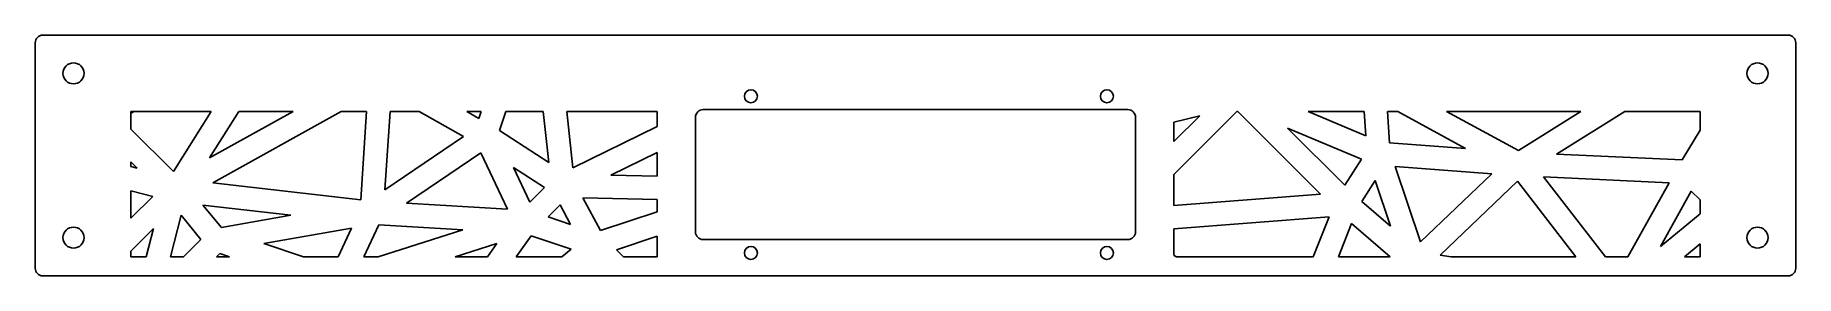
# Model space of a CAD drawing. Header units: millimetres. Extents: x -230 to 230, y -32 to 32.
import ezdxf

# ---------------------------------------------------------------- set-up
doc = ezdxf.new("R2010")
doc.units = ezdxf.units.MM

msp = doc.modelspace()

# ---------------------------------------------------------------- linework, layer by layer
at = {"color": 7, "linetype": 'Continuous', "lineweight": 25}
for p, q in [((-230, 29.5), (-230, -29.5)), ((228, 31.5), (-228, 31.5)), ((230, -29.5), (230, 29.5)), ((-205, 11.5), (-184, 11.5)), ((-205, 6.93), (-205, 11.5)), ((-205, 11.01), (-204.22, 11.5)), ((-184, 11.5), (-193.86, -4.21)), ((-162.57, 11.5), (-184.43, -0.64)), ((-184.43, -0.64), (-176.8, 11.5)), ((-183.56, -7.13), (-150.02, 11.5)), ((-176.8, 11.5), (-162.57, 11.5)), ((-150.02, 11.5), (-143.4, 11.5)), ((-143.4, 11.5), (-144.95, -11.62)), ((-138.66, -8.98), (-137.3, 11.5)), ((-137.3, 11.5), (-129.65, 11.5)), ((-129.65, 11.5), (-118.12, 4.98)), ((-117.26, 11.5), (-113.47, 11.5)), ((-114.07, 9.7), (-117.26, 11.5)), ((-113.47, 11.5), (-114.07, 9.7)), ((-108.71, 6.5), (-107.05, 11.5)), ((-107.05, 11.5), (-97.24, 11.5)), ((-97.24, 11.5), (-95.82, -1.84)), ((-91.11, 11.5), (-67.5, 11.5)), ((-89.54, -3.22), (-91.11, 11.5)), ((-67.5, 11.5), (-67.5, 7.59)), ((-57.5, -20), (-57.5, 10)), ((55.5, 12), (-55.5, 12)), ((57.5, 10), (57.5, -20)), ((67.5, -4.97), (83.97, 11.5)), ((67.5, 8.76), (74.26, 10.41)), ((74.26, 10.41), (67.5, 3.65)), ((83.97, 11.5), (84.23, 11.5)), ((84.23, 11.5), (105.83, -10.11)), ((102.57, 11.5), (117.22, 11.5)), ((117.64, 5.18), (102.57, 11.5)), ((117.22, 11.5), (117.64, 5.18)), ((123.33, 11.5), (125.99, 11.5)), ((123.88, 3.31), (123.33, 11.5)), ((125.99, 11.5), (143.74, 1.85)), ((138.76, 11.5), (173.84, 11.5)), ((157.52, 1.31), (138.76, 11.5)), ((173.84, 11.5), (157.52, 1.31)), ((167.52, 0.37), (185.34, 11.5)), ((185.34, 11.5), (205, 11.5)), ((205, 11.5), (205, 6.67)), ((-193.86, -4.21), (-205, 6.93)), ((-118.12, 4.98), (-138.66, -8.98)), ((-95.82, -1.84), (-108.71, 6.5)), ((-67.5, 7.59), (-89.54, -3.22)), ((67.5, 3.65), (67.5, 8.76)), ((97.22, 7.13), (116.5, -0.95)), ((112.14, -7.79), (97.22, 7.13)), ((205, 6.67), (200.3, -1.17)), ((-133, -12.5), (-113.58, 0.7)), ((-113.58, 0.7), (-106.59, -14.05)), ((-79.57, -5.12), (-67.5, 0.8)), ((-67.5, 0.8), (-67.5, -5.4)), ((143.74, 1.85), (123.88, 3.31)), ((200.3, -1.17), (167.52, 0.37)), ((-205, -1.69), (-203.35, -3.34)), ((-205, -2.91), (-205, -1.69)), ((-203.35, -3.34), (-205, -2.91)), ((-105.01, -3.16), (-96.93, -8.38)), ((-100.73, -12.19), (-105.01, -3.16)), ((116.5, -0.95), (112.14, -7.79)), ((125.35, -2.91), (150.56, -4.76)), ((131.91, -22.59), (125.35, -2.91)), ((-144.95, -11.62), (-183.56, -7.13)), ((-96.93, -8.38), (-100.73, -12.19)), ((-67.5, -5.4), (-79.57, -5.12)), ((67.5, -13.05), (67.5, -4.97)), ((116.66, -12.05), (120.14, -6.58)), ((120.14, -6.58), (124.13, -18.53)), ((150.56, -4.76), (131.91, -22.59)), ((137.1, -26.05), (157.28, -6.76)), ((157.28, -6.76), (172.56, -26.5)), ((164.07, -5.57), (196.92, -7.12)), ((180.27, -26.5), (164.07, -5.57)), ((196.92, -7.12), (186.15, -26.5)), ((-205, -9.21), (-199.25, -10.69)), ((-205, -16.44), (-205, -9.21)), ((-199.25, -10.69), (-205, -16.44)), ((-186.19, -12.96), (-163.17, -15.64)), ((-181.37, -18.85), (-186.19, -12.96)), ((-106.59, -14.05), (-133, -12.5)), ((-95.99, -16.07), (-92.85, -12.93)), ((-92.85, -12.93), (-90.1, -18.03)), ((-82.31, -19.65), (-86.94, -11.04)), ((-86.94, -11.04), (-67.5, -11.49)), ((-67.5, -11.49), (-67.5, -14.71)), ((105.83, -10.11), (67.5, -13.05)), ((124.13, -18.53), (116.66, -12.05)), ((194.62, -23.82), (202.68, -9.31)), ((202.68, -9.31), (205, -11.64)), ((205, -11.64), (205, -15.24)), ((-194.69, -26.5), (-191.87, -15.64)), ((-191.87, -15.64), (-186.7, -21.96)), ((-163.17, -15.64), (-181.37, -18.85)), ((-144.11, -26.5), (-140.23, -18.18)), ((-140.23, -18.18), (-118.27, -19.47)), ((-90.1, -18.03), (-95.99, -16.07)), ((-67.5, -14.71), (-82.31, -19.65)), ((67.5, -19.17), (108.06, -16.05)), ((108.06, -16.05), (103.94, -26.5)), ((110.49, -26.5), (113.93, -17.76)), ((113.93, -17.76), (124.02, -26.5)), ((205, -15.24), (194.62, -23.82)), ((-205, -25.06), (-199.07, -19.13)), ((-199.07, -19.13), (-200.98, -26.5)), ((-186.7, -21.96), (-191.25, -26.5)), ((-170.23, -23.07), (-147.36, -19.04)), ((-147.36, -19.04), (-150.84, -26.5)), ((-118.27, -19.47), (-140.42, -26.5)), ((-104.34, -26.5), (-100.45, -21.01)), ((-100.45, -21.01), (-89.99, -24.49)), ((-78.13, -24.68), (-67.5, -21.14)), ((-67.5, -21.14), (-67.5, -26.5)), ((55.5, -22), (-55.5, -22)), ((67.5, -26.05), (67.5, -19.17)), ((-205, -26.5), (-205, -25.06)), ((-200.98, -26.5), (-205, -26.5)), ((-191.25, -26.5), (-194.69, -26.5)), ((-182.63, -26.5), (-181.78, -25.65)), ((-179.22, -26.5), (-182.63, -26.5)), ((-181.78, -25.65), (-179.22, -26.5)), ((-159.94, -26.5), (-170.23, -23.07)), ((-150.84, -26.5), (-159.94, -26.5)), ((-140.42, -26.5), (-144.11, -26.5)), ((-120.26, -26.5), (-109.36, -23.05)), ((-111.81, -26.5), (-120.26, -26.5)), ((-109.36, -23.05), (-111.81, -26.5)), ((-92.44, -26.5), (-104.34, -26.5)), ((-89.99, -24.49), (-92.44, -26.5)), ((-76.32, -26.5), (-78.13, -24.68)), ((-67.5, -26.5), (-76.32, -26.5)), ((68.11, -26.5), (67.5, -26.05)), ((103.94, -26.5), (68.11, -26.5)), ((124.02, -26.5), (110.49, -26.5)), ((139.99, -26.5), (137.1, -26.05)), ((172.56, -26.5), (139.99, -26.5)), ((186.15, -26.5), (180.27, -26.5)), ((200.94, -26.5), (205, -23.15)), ((205, -26.5), (200.94, -26.5)), ((205, -23.15), (205, -26.5)), ((-228, -31.5), (228, -31.5))]:
    msp.add_line(p, q, dxfattribs=at)
for centre, radius in [((-220, 21.5), 2.75), ((220, 21.5), 2.75), ((-43, 15.5), 1.7), ((50, 15.5), 1.7), ((-220, -21.5), 2.75), ((220, -21.5), 2.75), ((-43, -25.5), 1.7), ((50, -25.5), 1.7)]:
    msp.add_circle(centre, radius, dxfattribs=at)
for centre, start, end in [((-228, 29.5), 90, 180), ((228, 29.5), 0, 90), ((-55.5, 10), 90, 180), ((55.5, 10), 0, 90), ((-55.5, -20), 180, 270), ((55.5, -20), 270, 0), ((-228, -29.5), 180, 270), ((228, -29.5), 270, 0)]:
    msp.add_arc(centre, 2, start, end, dxfattribs=at)

doc.saveas('drawing.dxf')
